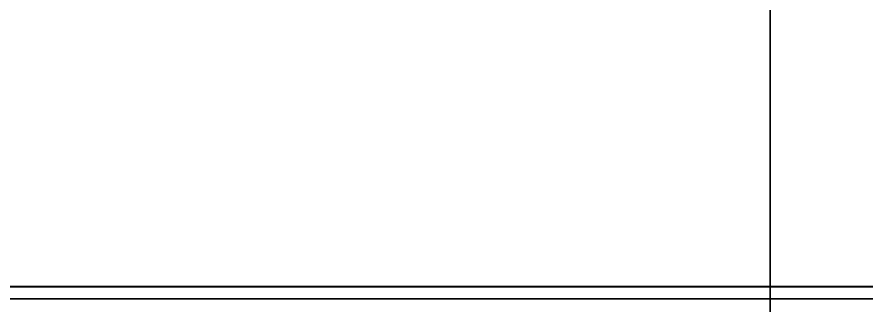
# Model space of a CAD drawing. Extents: x -50000 to 1632000, y -47600 to 308800.
# Drawn here: x 56987 to 125987, y 189500 to 212900 of the extents above; entities that cross this region are included whole.
import ezdxf

# ---------------------------------------------------------------- set-up
doc = ezdxf.new("R2010")
doc.units = 0
doc.header["$MEASUREMENT"] = 0
doc.layers.get('Defpoints').update_dxf_attribs({"color": 6})
doc.layers.add('1', color=7, linetype='Continuous')

msp = doc.modelspace()

# ---------------------------------------------------------------- linework, layer by layer
at = {"layer": '1', "linetype": 'Continuous', "lineweight": 40, "flags": 128}
msp.add_lwpolyline([(-46000, 191000), (453600, 191000), (453600, 307800), (-46000, 307800)], close=True, dxfattribs=at)
at = {"layer": 'Defpoints'}
for points in [[(-50000, 190000), (118200, 190000), (118200, 308800), (-50000, 308800)], [(118200, 190000), (286400, 190000), (286400, 308800), (118200, 308800)], [(-50000, 71200), (118200, 71200), (118200, 190000), (-50000, 190000)], [(118200, 71200), (286400, 71200), (286400, 190000), (118200, 190000)]]:
    msp.add_lwpolyline(points, close=True, dxfattribs=at)

doc.saveas('drawing.dxf')
